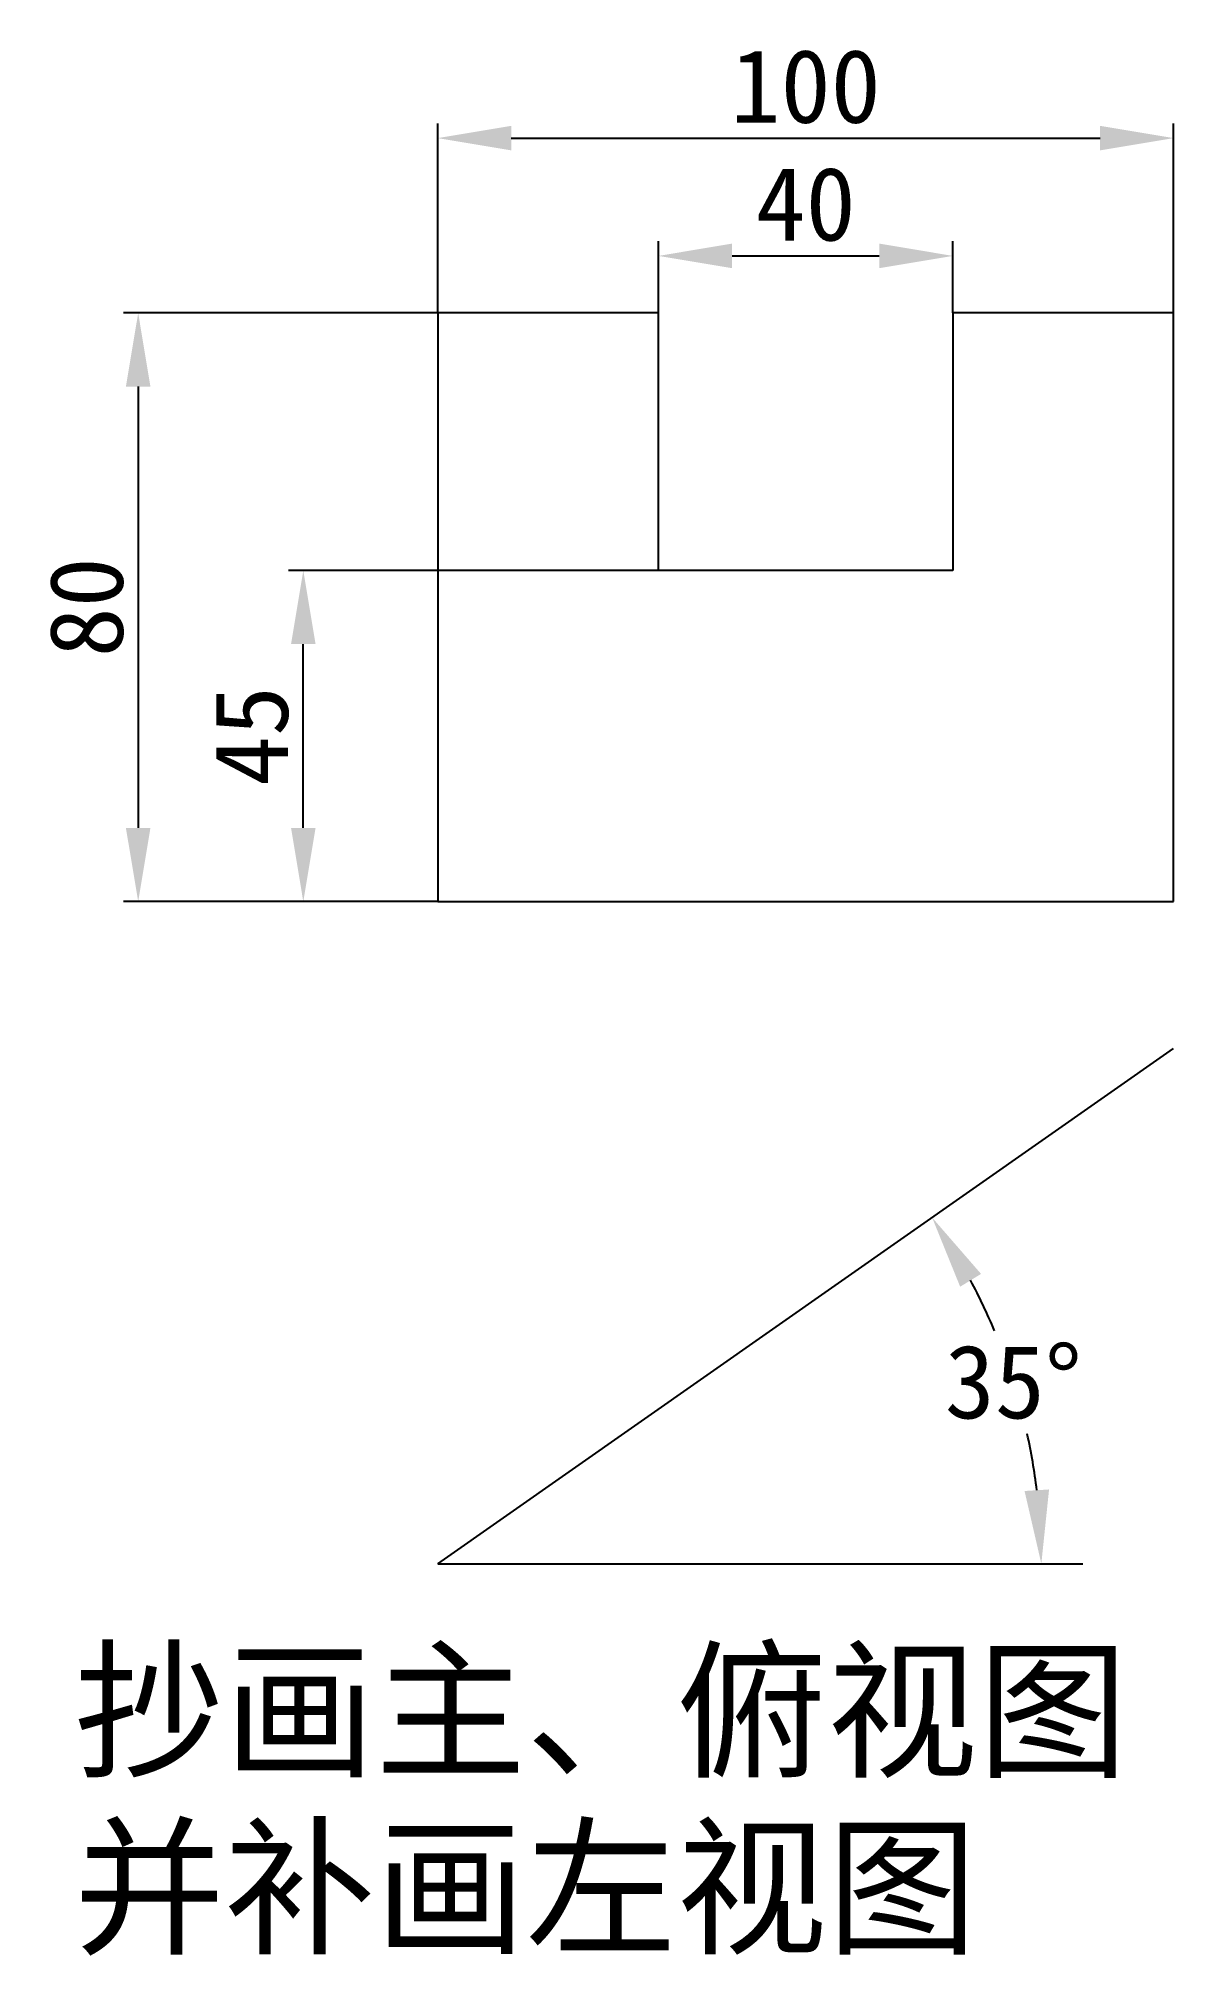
# Model space of a CAD drawing. Header units: millimetres. Extents: x 1 to 155, y 23 to 284.
import ezdxf

# ---------------------------------------------------------------- set-up
doc = ezdxf.new("R2010")
doc.units = ezdxf.units.MM
doc.styles.add('样式 1', font='simsun.ttf')
doc.dimstyles.new('副本ISO-25', dxfattribs={"dimtxt": 10, "dimasz": 10, "dimexe": 2, "dimexo": 0, "dimgap": 2, "dimtad": 1, "dimdec": 0, "dimdsep": 46, "dimtxsty": 'Standard', "dimcen": 2.5, "dimadec": 0, "dimazin": 0, "dimtfac": 1, "dimtdec": 0, "dimtmove": 0, "dimatfit": 3, "dimfxl": 0, "dimarcsym": 0})

# ---------------------------------------------------------------- blocks, each defined once
blk = doc.blocks.new('*D1')
at = {"color": 0, "lineweight": -2}
for p, q in [((85.46, 246.73), (85.46, 256.49)), ((125.46, 246.73), (125.46, 256.49)), ((95.46, 254.49), (115.46, 254.49))]:
    blk.add_line(p, q, dxfattribs=at)
at = {"color": 0}
for points in [[(95.46, 256.16), (95.46, 252.82), (85.46, 254.49)], [(115.46, 256.16), (115.46, 252.82), (125.46, 254.49)]]:
    blk.add_solid(points, dxfattribs=at)
at = {"layer": 'Defpoints', "color": 0}
for p in [(125.46, 254.49), (85.46, 246.73), (125.46, 246.73)]:
    blk.add_point(p, dxfattribs=at)
at = {"color": 0, "insert": (105.46, 261.49), "char_height": 10, "attachment_point": 5}
blk.add_mtext('40', dxfattribs=at)
blk = doc.blocks.new('*D2')
at = {"color": 0, "lineweight": -2}
for p, q in [((55.46, 246.73), (55.46, 272.5)), ((155.46, 246.73), (155.46, 272.5)), ((65.46, 270.5), (145.46, 270.5))]:
    blk.add_line(p, q, dxfattribs=at)
at = {"color": 0}
for points in [[(65.46, 272.17), (65.46, 268.83), (55.46, 270.5)], [(145.46, 272.17), (145.46, 268.83), (155.46, 270.5)]]:
    blk.add_solid(points, dxfattribs=at)
at = {"layer": 'Defpoints', "color": 0}
for p in [(155.46, 270.5), (55.46, 246.73), (155.46, 246.73)]:
    blk.add_point(p, dxfattribs=at)
at = {"color": 0, "insert": (105.46, 277.5), "char_height": 10, "attachment_point": 5}
blk.add_mtext('100', dxfattribs=at)
blk = doc.blocks.new('*D3')
at = {"color": 0, "lineweight": -2}
for p, q in [((85.46, 211.73), (35.2, 211.73)), ((37.2, 176.73), (37.2, 201.73)), ((55.46, 166.73), (35.2, 166.73))]:
    blk.add_line(p, q, dxfattribs=at)
at = {"color": 0}
for points in [[(35.54, 201.73), (38.87, 201.73), (37.2, 211.73)], [(35.54, 176.73), (38.87, 176.73), (37.2, 166.73)]]:
    blk.add_solid(points, dxfattribs=at)
at = {"layer": 'Defpoints', "color": 0}
for p in [(37.2, 211.73), (85.46, 211.73), (55.46, 166.73)]:
    blk.add_point(p, dxfattribs=at)
at = {"color": 0, "insert": (30.2, 189.23), "char_height": 10, "attachment_point": 5, "rotation": 90}
blk.add_mtext('45', dxfattribs=at)
blk = doc.blocks.new('*D4')
at = {"color": 0, "lineweight": -2}
for p, q in [((55.46, 246.73), (12.77, 246.73)), ((14.77, 236.73), (14.77, 176.73)), ((55.46, 166.73), (12.77, 166.73))]:
    blk.add_line(p, q, dxfattribs=at)
at = {"color": 0}
for points in [[(13.1, 236.73), (16.43, 236.73), (14.77, 246.73)], [(13.1, 176.73), (16.43, 176.73), (14.77, 166.73)]]:
    blk.add_solid(points, dxfattribs=at)
at = {"layer": 'Defpoints', "color": 0}
for p in [(55.46, 246.73), (14.77, 166.73), (55.46, 166.73)]:
    blk.add_point(p, dxfattribs=at)
at = {"color": 0, "insert": (7.77, 206.73), "char_height": 10, "attachment_point": 5, "rotation": 90}
blk.add_mtext('80', dxfattribs=at)
blk = doc.blocks.new('*D5')
at = {"color": 0, "lineweight": -2}
for start, end in [(22.709, 28.01), (6.99, 12.4367)]:
    blk.add_arc((55.46, 76.73), 82.02, start, end, dxfattribs=at)
at = {"color": 0}
for points in [[(126.45, 114.38), (129.29, 116.12), (122.64, 123.78)], [(138.53, 86.82), (135.2, 86.61), (137.48, 76.73)]]:
    blk.add_solid(points, dxfattribs=at)
at = {"layer": 'Defpoints', "color": 0}
for p in [(155.46, 146.75), (135.78, 93.32), (55.46, 76.73), (55.46, 76.73), (143.11, 76.73)]:
    blk.add_point(p, dxfattribs=at)
at = {"color": 0, "insert": (133.68, 101.4), "char_height": 10, "attachment_point": 5}
blk.add_mtext('35°', dxfattribs=at)

msp = doc.modelspace()

# ---------------------------------------------------------------- linework, layer by layer
for p, q in [((85.46, 246.73), (55.46, 246.73)), ((55.46, 246.73), (55.46, 166.73)), ((85.46, 211.73), (85.46, 246.73)), ((155.46, 246.73), (125.46, 246.73)), ((125.46, 246.73), (125.46, 211.73)), ((155.46, 166.73), (155.46, 246.73)), ((125.46, 211.73), (85.46, 211.73)), ((55.46, 166.73), (155.46, 166.73)), ((55.46, 76.73), (155.46, 146.75))]:
    msp.add_line(p, q)
at = {"color": 5}
msp.add_line((55.46, 76.73), (143.11, 76.73), dxfattribs=at)

# ---------------------------------------------------------------- texts
at = {"color": 1, "style": '样式 1'}
for s, p in [('抄画主、俯视图', (6.05, 49.25)), ('并补画左视图 ', (6.05, 25.23))]:
    msp.add_text(s, height=15, dxfattribs=at).set_placement(p)

# ---------------------------------------------------------------- dimensions: what is measured, and where the dimension line sits
at = {"color": 1}
for base, p1, p2, picture, middle in [((155.46, 270.5), (55.46, 246.73), (155.46, 246.73), '*D2', (105.46, 277.5)), ((125.46, 254.49), (85.46, 246.73), (125.46, 246.73), '*D1', (105.46, 261.49))]:
    dim = msp.add_linear_dim(base=base, p1=p1, p2=p2, dimstyle='副本ISO-25', dxfattribs=at)
    dim.commit()
    dim.dimension.update_dxf_attribs({"geometry": picture, "text_midpoint": middle})
for base, p1, p2, picture, middle in [((14.77, 166.73), (55.46, 246.73), (55.46, 166.73), '*D4', (7.77, 206.73)), ((37.2, 211.73), (55.46, 166.73), (85.46, 211.73), '*D3', (30.2, 189.23))]:
    dim = msp.add_linear_dim(base=base, p1=p1, p2=p2, angle=90, dimstyle='副本ISO-25', dxfattribs=at)
    dim.commit()
    dim.dimension.update_dxf_attribs({"geometry": picture, "text_midpoint": middle})
at = {"color": 5}
dim = msp.add_angular_dim_2l(base=(135.78, 93.32), line1=((55.46, 76.73), (143.11, 76.73)), line2=((55.46, 76.73), (155.46, 146.75)), dimstyle='副本ISO-25', override={"dimtih": 1, "dimtoh": 1}, dxfattribs=at)
dim.commit()
dim.dimension.update_dxf_attribs({"geometry": '*D5', "text_midpoint": (133.68, 101.4)})

doc.saveas('drawing.dxf')
